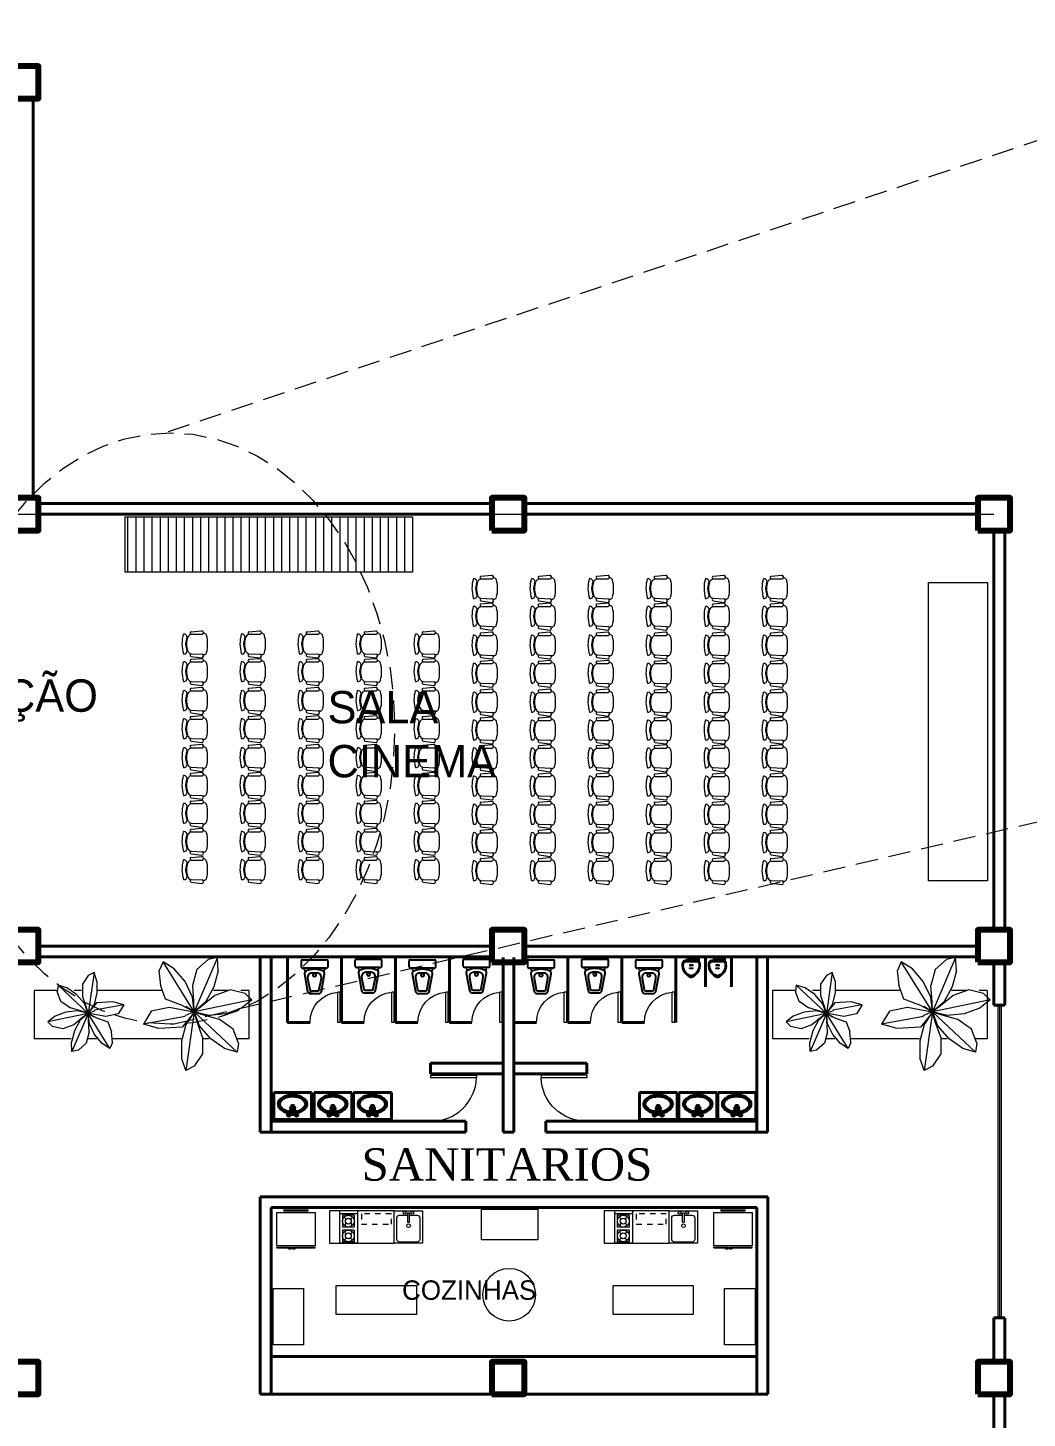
# Model space of a CAD drawing. Header units: millimetres. Extents: x 202 to 406, y -88 to 148.
# Drawn here: x 293.26 to 311.77, y 122.4 to 148.15 of the extents above; entities that cross this region are included whole.
import ezdxf

# ---------------------------------------------------------------- set-up
doc = ezdxf.new("R2010")
doc.units = ezdxf.units.MM
doc.header["$LTSCALE"] = 0.065
doc.linetypes.add('DASHDOT', pattern=[25.4, 12.7, -6.35, 0, -6.35])
doc.linetypes.add('DASHED2', pattern=[9.525, 6.35, -3.175])
doc.layers.get('0').update_dxf_attribs({"lineweight": 0})
for name, color, linetype, lineweight in [('COLUMNA', 231, 'Continuous', 80), ('ejes', 1, 'DASHDOT', 0), ('muebles', 140, 'Continuous', 0), ('MURO', 2, 'Continuous', 40), ('muros', 50, 'Continuous', 40), ('proyeccion', 220, 'DASHED2', 5)]:
    doc.layers.add(name, color=color, linetype=linetype, lineweight=lineweight)
doc.layers.add('MSAN', color=6, linetype='Continuous')
doc.layers.add('TEXTO', color=7, linetype='Continuous')

# ---------------------------------------------------------------- blocks, each defined once
blk = doc.blocks.new('Muco03pl')
at = {"color": 0, "linetype": 'ByBlock'}
for p, q in [((-0.228, -0.188), (-0.255, -0.386)), ((-0.179, -0.192), (-0.188, -0.392)), ((0.18, -0.192), (0.18, -0.392)), ((0.229, -0.188), (0.247, -0.386)), ((-0.199, -0.432), (-0.198, -0.41)), ((0.2, -0.432), (0.2, -0.416))]:
    blk.add_line(p, q, dxfattribs=at)
for centre, radius, start, end in [((-0.204, -0.197), 0.0258, 12.2827, 157.7765), ((-0.127, -0.059), 0.0562, 169.9404, 306.7598), ((0.007, -0.668), 0.647, 74.1358, 106.9984), ((-0.093, -0.212), 0.0931, 108.3403, 162.8355), ((0.001, -0.456), 0.353, 69.7134, 110.2866), ((0.001, -0.361), 0.273, 69.7134, 110.2866), ((0.128, -0.058), 0.0565, 235.6625, 12.0378), ((0.071, -0.228), 0.116, 19.4028, 63.4114), ((0.205, -0.197), 0.0258, 22.2235, 167.7173), ((-0.221, -0.384), 0.0341, 183.5132, 345.9932), ((-0.136, -0.415), 0.0651, 194.5083, 247.5673), ((0.001, 0.16), 0.656, 255.758, 284.242), ((0.137, -0.415), 0.0651, 292.4327, 345.4917), ((0.213, -0.384), 0.0341, 194.0068, 356.4868)]:
    blk.add_arc(centre, radius, start, end, dxfattribs=at)
blk = doc.blocks.new('Muko07pl')
at = {"color": 0, "linetype": 'ByBlock'}
for p, q in [((-0.224, 0), (0.224, 0)), ((-0.224, -0.016), (-0.224, 0)), ((0.224, -0.016), (0.224, 0)), ((-0.354, -0.044), (0.354, -0.044)), ((-0.354, -0.664), (-0.354, -0.044)), ((-0.224, -0.018), (0.224, -0.018)), ((0.354, -0.044), (0.354, -0.664)), ((0.354, -0.664), (-0.354, -0.664)), ((-0.354, -0.686), (-0.089, -0.686)), ((-0.354, -0.702), (-0.354, -0.686)), ((-0.354, -0.702), (-0.089, -0.702)), ((-0.138, -0.702), (-0.089, -0.702)), ((-0.138, -0.717), (-0.138, -0.702)), ((-0.138, -0.717), (-0.089, -0.717)), ((-0.089, -0.702), (-0.089, -0.686)), ((-0.089, -0.717), (-0.089, -0.702)), ((-0.066, -0.686), (0.354, -0.686)), ((-0.066, -0.702), (-0.066, -0.686)), ((-0.066, -0.717), (-0.066, -0.702)), ((-0.066, -0.702), (-0.017, -0.702)), ((-0.066, -0.702), (0.354, -0.702)), ((-0.066, -0.717), (-0.017, -0.717)), ((-0.017, -0.717), (-0.017, -0.702)), ((0.354, -0.702), (0.354, -0.686))]:
    blk.add_line(p, q, dxfattribs=at)
blk = doc.blocks.new('LLAVES')
at = {"color": 0, "linetype": 'ByBlock'}
for p, q in [((0.015, 0.005), (0.015, -0.005)), ((0.095, 0.01), (0.02, 0.01)), ((0.1, -0.005), (0.1, 0.005)), ((0.02, -0.01), (0.095, -0.01))]:
    blk.add_line(p, q, dxfattribs=at)
for centre in [(0.013, 0.035), (0.013, -0.035)]:
    blk.add_circle(centre, 0.013, dxfattribs=at)
for centre, start, end in [((0.02, 0.005), 90, 180), ((0.095, 0.005), 0, 90), ((0.02, -0.005), 180, 270), ((0.095, -0.005), 270, 360)]:
    blk.add_arc(centre, 0.005, start, end, dxfattribs=at)
blk = doc.blocks.new('Mukoint')
at = {"linetype": 'ByBlock'}
for p, q in [((-0.679, 0.298), (-0.679, -0.302)), ((-0.343, 0.298), (-0.679, 0.298)), ((-0.343, 0.298), (-0.343, -0.302)), ((-0.343, 0.243), (-0.679, 0.243)), ((-0.343, -0.302), (-0.679, -0.302))]:
    blk.add_line(p, q, dxfattribs=at)
at = {"color": 7, "linetype": 'ByBlock'}
for p, q in [((-0.625, 0.216), (-0.625, -0.002)), ((-0.406, 0.216), (-0.625, 0.216)), ((-0.593, 0.184), (-0.554, 0.145)), ((-0.554, 0.068), (-0.593, 0.029)), ((-0.438, 0.184), (-0.477, 0.145)), ((-0.477, 0.068), (-0.438, 0.029)), ((-0.406, 0.216), (-0.406, -0.002)), ((-0.406, -0.002), (-0.625, -0.002)), ((-0.406, -0.057), (-0.625, -0.057)), ((-0.625, -0.057), (-0.625, -0.275)), ((-0.593, -0.089), (-0.554, -0.128)), ((-0.554, -0.205), (-0.593, -0.243)), ((-0.438, -0.089), (-0.477, -0.128)), ((-0.477, -0.205), (-0.438, -0.243)), ((-0.406, -0.057), (-0.406, -0.275)), ((-0.406, -0.275), (-0.625, -0.275))]:
    blk.add_line(p, q, dxfattribs=at)
for points in [[(-0.867, -0.302), (0.333, -0.302), (0.333, 0.298), (-0.867, 0.298)], [(0.333, 0.298), (0.858, 0.298), (0.858, -0.302), (0.333, -0.302)]]:
    blk.add_lwpolyline(points, close=True)
at = {"linetype": 'DASHED2', "ltscale": 0.1}
blk.add_lwpolyline([(0.282, 0.24), (-0.274, 0.24), (-0.274, 0.05), (0.282, 0.05)], close=True, dxfattribs=at)
at = {"color": 7, "linetype": 'ByBlock'}
blk.add_lwpolyline([(0.618, 0.218), (0.758, 0.218, -0.414214), (0.808, 0.168), (0.808, -0.23, -0.414214), (0.758, -0.28), (0.433, -0.28, -0.414214), (0.383, -0.23), (0.383, 0.168, -0.414214), (0.433, 0.218), (0.579, 0.218)], format="xyb", dxfattribs=at)
for centre, radius in [((-0.515, 0.107), 0.109), ((-0.515, 0.107), 0.0545), ((0.6, 0.021), 0.0341), ((-0.515, -0.166), 0.109), ((-0.515, -0.166), 0.0545)]:
    blk.add_circle(centre, radius, dxfattribs=at)
at = {"color": 7, "linetype": 'ByBlock', "xscale": 2, "yscale": 2, "zscale": 2, "rotation": 270}
blk.add_blockref('LLAVES', (0.599, 0.288), dxfattribs=at)
blk = doc.blocks.new('Pta60')
at = {"layer": 'muebles'}
for p, q in [((-0.561, 0), (-0.561, 0.561)), ((-0.561, 0.561), (-0.514, 0.561)), ((-0.514, 0), (-0.514, 0.561)), ((-0.561, 0), (-0.514, 0))]:
    blk.add_line(p, q, dxfattribs=at)
blk.add_arc((-0.557, 0.006), 0.557, 359.4114, 85.6095, dxfattribs=at)
blk = doc.blocks.new('MUBA02PL')
at = {"color": 0, "linetype": 'ByBlock'}
for p, q in [((0.025, -0.225), (0.025, 0.225)), ((0.145, 0.25), (0.05, 0.25)), ((0.18, 0.212), (0.18, 0.215)), ((0.18, 0.212), (0.18, -0.212)), ((0.208, 0.178), (0.238, 0.171)), ((0.609, 0.128), (0.284, 0.187)), ((0.65, -0.079), (0.65, 0.079)), ((0.05, -0.25), (0.145, -0.25)), ((0.18, -0.215), (0.18, -0.212)), ((0.208, -0.178), (0.238, -0.171)), ((0.284, -0.187), (0.609, -0.128))]:
    blk.add_line(p, q, dxfattribs=at)
for points in [[(0.575, 0.089), (0.365, 0.127, 0.467538), (0.27, 0.048), (0.27, -0.048, 0.467538), (0.365, -0.127), (0.575, -0.089, 0.362827), (0.6, -0.059), (0.6, 0.059, 0.362827)], [(0.285, -0.025, 2), (0.285, 0.025)]]:
    blk.add_lwpolyline(points, format="xyb", close=True, dxfattribs=at)
for centre, radius, start, end in [((0.05, 0.225), 0.025, 90, 180), ((0.145, 0.215), 0.035, 0, 90), ((0.215, 0.212), 0.035, 180, 257.3856), ((0.641, 0), 0.441, 159.3632, 200.6368), ((0.276, 0.138), 0.05, 79.7685, 159.3632), ((0.6, 0.079), 0.05, 0, 79.7685), ((0.05, -0.225), 0.025, 180, 270), ((0.145, -0.215), 0.035, 270, 0), ((0.215, -0.212), 0.035, 102.6144, 180), ((0.276, -0.138), 0.05, 200.6368, 280.2315), ((0.6, -0.079), 0.05, 280.2315, 0)]:
    blk.add_arc(centre, radius, start, end, dxfattribs=at)
blk = doc.blocks.new('A1')
blk.add_blockref('MUBA02PL', (1.468, 4.989))
blk = doc.blocks.new('Wc7')
at = {"layer": 'TEXTO'}
blk.add_blockref('A1', (-1.484, -4.722), dxfattribs=at)
blk = doc.blocks.new('Mingi')
at = {"layer": 'MSAN', "linetype": 'ByBlock'}
for p, q in [((0.016, 0.056), (0.016, 0.086)), ((0.064, 0.056), (0.064, 0.086))]:
    blk.add_line(p, q, dxfattribs=at)
for points in [[(0.115, -0.026, -0.131652), (0.14, -0.02), (0.144, -0.02, 0.198912), (0.18, -0.005), (0.19, 0.006, 0.198912), (0.205, 0.041), (0.205, 0.049, 0.336133), (0.064, 0.28, 0.414214), (0.014, 0.28, 0.336133), (-0.125, 0.048), (-0.125, 0.04, 0.198912), (-0.11, 0.005), (-0.1, -0.006, 0.035489), (-0.094, -0.01)], [(-0.081, 0.005, -0.073764), (-0.087, 0.011, 0.047441), (-0.094, 0.017, -0.239556), (-0.105, 0.042, 0.041082), (-0.105, 0.05, -0.335935), (0.022, 0.261, -0.414214), (0.057, 0.261, -0.335935), (0.185, 0.051, 0.041082), (0.185, 0.043, -0.239556), (0.174, 0.018, 0.047441), (0.167, 0.011, -0.223675), (0.144, 0), (0.04, 0), (-0.064, 0, -0.091524), (-0.075, 0.002)], [(-0.045, -0.023, 0.076321), (-0.06, -0.02)], [(0.04, -0.07), (0.027, -0.07, -0.267949), (-0.017, -0.045, 0.267949)], [(0.04, -0.07), (0.054, -0.07, 0.267949), (0.097, -0.045, -0.010084), (0.098, -0.043)]]:
    blk.add_lwpolyline(points, format="xyb", dxfattribs=at)
for points in [[(-0.085, -0.005), (-0.085, 0.005), (-0.075, 0.005), (-0.075, -0.005)], [(0.016, 0.116), (0.016, 0.128), (0.064, 0.128), (0.064, 0.116)], [(-0.06, -0.045), (-0.06, -0.055), (-0.1, -0.055), (-0.1, -0.015), (-0.06, -0.015), (-0.06, -0.045)], [(-0.095, -0.015), (-0.095, -0.01), (-0.065, -0.01), (-0.065, -0.015)], [(-0.09, -0.01), (-0.09, -0.005), (-0.07, -0.005), (-0.07, -0.01)], [(-0.09, -0.055), (-0.09, -0.065), (-0.07, -0.065), (-0.07, -0.055)], [(-0.045, -0.025), (-0.06, -0.025)], [(-0.045, -0.045), (-0.06, -0.045)], [(-0.035, -0.045), (-0.035, -0.055), (-0.045, -0.055), (-0.045, -0.015), (-0.035, -0.015), (-0.035, -0.025)], [(0.01, -0.04), (-0.01, -0.04), (-0.01, -0.03), (0.01, -0.03)], [(0.023, -0.045), (0.01, -0.045), (0.01, -0.025), (0.023, -0.025)], [(0.058, -0.045), (0.065, -0.045), (0.065, -0.025), (0.057, -0.025)], [(0.065, -0.04), (0.115, -0.045), (0.115, -0.025), (0.065, -0.03)]]:
    blk.add_lwpolyline(points, dxfattribs=at)
blk.add_lwpolyline([(-0.01, -0.045), (-0.01, -0.025), (-0.035, -0.025), (-0.035, -0.045)], close=True, dxfattribs=at)
for radius in [0.02, 0.01]:
    blk.add_circle((0.04, -0.035), radius, dxfattribs=at)
blk.add_arc((0.04, 0.086), 0.024, 180.155, 0.155, dxfattribs=at)
blk = doc.blocks.new('MUBA10PL')
at = {"color": 0, "linetype": 'ByBlock'}
for p, q in [((0.025, 0.35), (0.525, 0.35)), ((0.025, -0.35), (0.025, 0.35)), ((0.525, -0.35), (0.525, 0.35)), ((0.025, -0.35), (0.525, -0.35))]:
    blk.add_line(p, q, dxfattribs=at)
for points in [[(0.147, -0.019, 0.050781), (0.16, -0.103, 0.076871), (0.195, -0.184, 0.107155), (0.254, -0.244, 0.146462), (0.313, -0.262, 0.146462), (0.372, -0.244, 0.107155), (0.43, -0.184, 0.076871), (0.466, -0.103, 0.063889), (0.479, 0.002, 0.063889), (0.466, 0.108, 0.076871), (0.43, 0.189, 0.107155), (0.372, 0.249, 0.146462), (0.313, 0.266, 0.146462), (0.254, 0.249, 0.107155), (0.195, 0.189, 0.076871), (0.16, 0.108, 0.053581), (0.147, 0.02, 0.063889)], [(0.167, -0.018, 0.050781), (0.179, -0.098, 0.076871), (0.212, -0.174, 0.107155), (0.265, -0.227, 0.146462), (0.313, -0.242, 0.146462), (0.361, -0.227, 0.107155), (0.413, -0.174, 0.076871), (0.446, -0.098, 0.063889), (0.459, 0.002, 0.063889), (0.446, 0.103, 0.076871), (0.413, 0.178, 0.107155), (0.361, 0.232, 0.146462), (0.313, 0.246, 0.146462), (0.265, 0.232, 0.107155), (0.212, 0.178, 0.076871), (0.179, 0.103, 0.053581), (0.167, 0.019, 0.053581)]]:
    blk.add_lwpolyline(points, format="xyb", dxfattribs=at)
for start, end in [(29.1764, 150.8236), (209.1764, 330.8236)]:
    blk.add_arc((0.23, 0), 0.04, start, end, dxfattribs=at)
at = {"color": 0, "linetype": 'ByBlock', "xscale": 2, "yscale": 2, "zscale": 2}
blk.add_blockref('LLAVES', (0.09, 0), dxfattribs=at)
blk = doc.blocks.new('Lav1')
at = {"layer": 'muros'}
blk.add_blockref('MUBA10PL', (-0.133, 0), dxfattribs=at)
blk = doc.blocks.new('Pta90')
at = {"layer": 'muebles'}
for p, q in [((-0.85, 0), (-0.85, 0.85)), ((-0.85, 0.85), (-0.803, 0.85)), ((-0.803, 0), (-0.803, 0.85)), ((-0.85, 0), (-0.803, 0))]:
    blk.add_line(p, q, dxfattribs=at)
blk.add_arc((-0.824, 0.026), 0.824, 358.1815, 88.5454, dxfattribs=at)
blk = doc.blocks.new('jardin04')
at = {"linetype": 'Continuous'}
for p, q in [((-1.298, -0.051), (-1.105, 1.302)), ((-1.298, 1.205), (-1.105, 1.302)), ((-1.105, 1.302), (-1.008, 1.012)), ((-1.491, 0.915), (-1.298, 1.205)), ((-1.008, 0.625), (-1.008, 1.012)), ((-2.327, 0.669), (-2.295, 0.883)), ((-2.327, 0.669), (-2.201, 0.345)), ((-2.295, 0.883), (-1.298, -0.051)), ((-2.295, 0.883), (-2.003, 0.796)), ((-2.003, 0.796), (-1.686, 0.574)), ((-1.491, 0.529), (-1.491, 0.915)), ((0.591, 0.655), (0.651, 0.793)), ((0.591, 0.655), (0.617, 0.412)), ((0.651, 0.793), (1.156, -0.019)), ((0.651, 0.793), (0.833, 0.681)), ((0.833, 0.681), (1.007, 0.474)), ((1.13, 0.408), (1.2, 0.669)), ((1.156, -0.019), (1.531, 0.861)), ((1.2, 0.669), (1.383, 0.83)), ((1.383, 0.83), (1.531, 0.861)), ((1.474, 0.386), (1.544, 0.647)), ((1.531, 0.861), (1.544, 0.647)), ((-2.563, 0.57), (-2.304, 0.57)), ((-2.563, -0.547), (-2.563, 0.57)), ((-2.201, 0.345), (-1.884, 0.123)), ((-1.686, 0.574), (-1.425, 0.273)), ((-1.636, 0.57), (-1.484, 0.57)), ((-1.489, 0.53), (-1.365, 0.174)), ((-1.105, 0.239), (-1.008, 0.625)), ((-1.02, 0.298), (-0.481, 0.33)), ((-0.998, 0.57), (0.597, 0.57)), ((-0.481, 0.33), (-0.122, 0.234)), ((0.609, 0.414), (0.693, 0.188)), ((0.962, 0.57), (1.159, 0.57)), ((1.007, 0.474), (1.129, 0.223)), ((1.132, 0.408), (1.151, 0.146)), ((1.339, 0.142), (1.474, 0.386)), ((1.491, 0.247), (1.745, 0.34)), ((1.554, 0.57), (2.405, 0.57)), ((1.745, 0.34), (1.982, 0.282)), ((2.405, -0.547), (2.405, 0.57)), ((-2.033, -0.01), (-1.637, 0.031)), ((-1.883, 0.126), (-1.522, 0.023)), ((-1.637, 0.031), (-1.298, -0.051)), ((-1.522, 0.023), (-1.302, -0.048)), ((-1.425, 0.273), (-1.298, -0.051)), ((-1.378, 0.15), (-1.298, -0.051)), ((-1.365, 0.174), (-1.298, -0.046)), ((-1.298, -0.051), (-1.105, 0.239)), ((-1.298, -0.051), (-1.179, 0.129)), ((-1.293, -0.051), (-1.079, 0.036)), ((-1.284, -0.025), (-1.02, 0.298)), ((-1.092, 0.056), (-0.122, 0.234)), ((-0.302, -0.073), (-0.122, 0.234)), ((0.458, -0.004), (0.751, 0.053)), ((0.693, 0.188), (0.936, 0.098)), ((0.751, 0.053), (1.179, -0.026)), ((0.942, 0.098), (1.156, -0.019)), ((1.018, 0.072), (1.154, -0.016)), ((1.023, 0.053), (1.156, -0.019)), ((1.129, 0.223), (1.156, -0.019)), ((1.138, 0.131), (1.156, -0.019)), ((1.151, 0.146), (1.157, -0.016)), ((1.156, -0.019), (2.092, 0.178)), ((1.156, -0.019), (1.339, 0.142)), ((1.156, -0.019), (1.269, 0.081)), ((1.159, -0.018), (1.288, 0.079)), ((1.288, 0.079), (1.492, 0.246)), ((1.67, -0.048), (1.924, 0.045)), ((1.924, 0.045), (2.092, 0.178)), ((1.982, 0.282), (2.092, 0.178)), ((-2.635, -0.332), (-1.298, -0.051)), ((-2.635, -0.332), (-2.396, -0.142)), ((-2.396, -0.142), (-2.033, -0.01)), ((-1.835, -1.308), (-1.298, -0.051)), ((-1.779, -0.429), (-1.487, -0.191)), ((-1.753, -0.629), (-1.56, -0.281)), ((-1.56, -0.281), (-1.298, -0.051)), ((-1.508, -0.001), (-1.298, -0.051)), ((-1.487, -0.191), (-1.303, -0.052)), ((-1.46, -0.194), (-1.298, -0.051)), ((-1.331, -0.041), (-0.721, -0.154)), ((-1.3, -0.056), (-1.292, -0.286)), ((-1.298, -0.051), (-0.577, -1.212)), ((-1.298, -0.051), (-1.274, -0.266)), ((-1.298, -0.051), (-1.26, -0.397)), ((-1.298, -0.051), (-1.108, -0.154)), ((-1.298, -0.051), (-0.993, -0.218)), ((-1.296, -0.055), (-1.102, -0.181)), ((-1.292, -0.286), (-1.264, -0.661)), ((-0.984, -0.218), (-0.637, -0.347)), ((-0.721, -0.154), (-0.302, -0.073)), ((0.332, -0.218), (0.458, -0.004)), ((0.332, -0.218), (1.011, -0.094)), ((0.332, -0.218), (0.584, -0.286)), ((0.584, -0.286), (0.961, -0.263)), ((0.953, -0.492), (1.02, -0.222)), ((0.961, -0.263), (1.145, -0.037)), ((1.002, -0.079), (1.152, -0.019)), ((1.02, -0.966), (1.156, -0.019)), ((1.02, -0.222), (1.156, -0.019)), ((1.072, -0.145), (1.156, -0.019)), ((1.155, -0.022), (1.203, -0.177)), ((1.156, -0.019), (1.854, -0.673)), ((1.156, -0.019), (1.244, -0.246)), ((1.156, -0.019), (1.211, -0.16)), ((1.156, -0.019), (1.393, -0.077)), ((1.156, -0.019), (1.303, -0.054)), ((1.158, -0.021), (1.312, -0.071)), ((1.203, -0.177), (1.289, -0.425)), ((1.244, -0.246), (1.427, -0.457)), ((1.312, -0.071), (1.565, -0.143)), ((1.393, -0.077), (1.67, -0.048)), ((1.566, -0.141), (1.787, -0.296)), ((1.787, -0.296), (1.876, -0.523)), ((-2.635, -0.332), (-2.479, -0.481)), ((-2.563, -0.547), (-2.38, -0.547)), ((-2.479, -0.481), (-2.14, -0.563)), ((-2.14, -0.563), (-1.777, -0.431)), ((-2.076, -0.547), (-1.742, -0.547)), ((-1.853, -1.003), (-1.753, -0.629)), ((-1.26, -0.397), (-1.086, -0.755)), ((-0.637, -0.347), (-0.517, -0.67)), ((-0.542, -0.547), (0.931, -0.547)), ((0.953, -0.763), (0.953, -0.492)), ((1.291, -0.695), (1.291, -0.425)), ((1.311, -0.547), (1.478, -0.547)), ((1.427, -0.457), (1.649, -0.612)), ((1.649, -0.612), (1.854, -0.673)), ((1.854, -0.673), (1.876, -0.523)), ((1.889, -0.547), (2.405, -0.547)), ((-1.362, -1.034), (-1.262, -0.661)), ((-1.086, -0.755), (-0.837, -1.052)), ((-0.529, -0.667), (-0.491, -1.013)), ((0.953, -0.763), (1.02, -0.966)), ((1.02, -0.966), (1.156, -0.898)), ((1.156, -0.898), (1.291, -0.695)), ((-1.853, -1.003), (-1.835, -1.308)), ((-1.835, -1.308), (-1.623, -1.264)), ((-1.623, -1.264), (-1.362, -1.034)), ((-0.837, -1.052), (-0.577, -1.212)), ((-0.577, -1.212), (-0.491, -1.013))]:
    blk.add_line(p, q, dxfattribs=at)

msp = doc.modelspace()

# ---------------------------------------------------------------- linework, layer by layer
for p, q in [((311.229, 130.052), (311.229, 126.385)), ((311.259, 130.052), (311.259, 126.385)), ((311.289, 130.052), (311.289, 126.385)), ((311.229, 126.385), (311.229, 124.26)), ((311.259, 126.385), (311.259, 124.26)), ((311.289, 126.385), (311.289, 124.26))]:
    msp.add_line(p, q)
at = {"layer": 'COLUMNA'}
for points in [[(292.859, 146.844), (293.459, 146.844), (293.459, 147.444), (292.859, 147.444)], [(292.859, 138.844), (293.459, 138.844), (293.459, 139.444), (292.859, 139.444)], [(301.859, 138.844), (302.459, 138.844), (302.459, 139.444), (301.859, 139.444)], [(310.859, 138.844), (311.459, 138.844), (311.459, 139.444), (310.859, 139.444)], [(292.859, 130.844), (293.459, 130.844), (293.459, 131.444), (292.859, 131.444)], [(301.859, 130.844), (302.459, 130.844), (302.459, 131.444), (301.859, 131.444)], [(310.859, 130.844), (311.459, 130.844), (311.459, 131.444), (310.859, 131.444)], [(292.859, 122.844), (293.459, 122.844), (293.459, 123.444), (292.859, 123.444)], [(301.859, 122.844), (302.459, 122.844), (302.459, 123.444), (301.859, 123.444)], [(310.859, 122.844), (311.459, 122.844), (311.459, 123.444), (310.859, 123.444)]]:
    msp.add_lwpolyline(points, close=True, dxfattribs=at)
at = {"layer": 'ejes'}
msp.add_line((291.227, 139.144), (311.159, 139.144), dxfattribs=at)
at = {"layer": 'muebles'}
for p, q in [((295.109, 139.093), (295.109, 138.067)), ((295.259, 139.093), (295.259, 138.067)), ((295.409, 139.093), (295.409, 138.067)), ((295.559, 139.093), (295.559, 138.067)), ((295.709, 139.093), (295.709, 138.067)), ((295.859, 139.093), (295.859, 138.067)), ((296.009, 139.093), (296.009, 138.067)), ((296.159, 139.093), (296.159, 138.067)), ((296.309, 139.093), (296.309, 138.067)), ((296.459, 139.093), (296.459, 138.067)), ((296.609, 139.093), (296.609, 138.067)), ((296.759, 139.093), (296.759, 138.067)), ((296.909, 139.093), (296.909, 138.067)), ((297.059, 139.093), (297.059, 138.067)), ((297.209, 139.093), (297.209, 138.067)), ((297.359, 139.093), (297.359, 138.067)), ((297.509, 139.093), (297.509, 138.067)), ((297.659, 139.093), (297.659, 138.067)), ((297.809, 139.093), (297.809, 138.067)), ((297.959, 139.093), (297.959, 138.067)), ((298.109, 139.093), (298.109, 138.067)), ((298.259, 139.093), (298.259, 138.067)), ((298.409, 139.093), (298.409, 138.067)), ((298.588, 139.093), (298.588, 138.067)), ((298.738, 139.093), (298.738, 138.067)), ((298.888, 139.093), (298.888, 138.067)), ((299.038, 139.093), (299.038, 138.067)), ((299.188, 139.093), (299.188, 138.067)), ((299.338, 139.093), (299.338, 138.067)), ((299.488, 139.093), (299.488, 138.067)), ((299.638, 139.093), (299.638, 138.067)), ((299.788, 139.093), (299.788, 138.067)), ((299.938, 139.093), (299.938, 138.067)), ((300.088, 139.093), (300.088, 138.067)), ((300.238, 139.093), (300.238, 138.067)), ((300.388, 139.093), (300.388, 138.067))]:
    msp.add_line(p, q, dxfattribs=at)
for points in [[(295.066, 139.093), (300.388, 139.093), (300.388, 138.067), (295.066, 138.067)], [(309.943, 137.877), (311.038, 137.877), (311.038, 132.35), (309.943, 132.35)], [(301.663, 126.27), (302.707, 126.27), (302.707, 125.706), (301.663, 125.706)], [(298.366, 124.802), (298.366, 123.759), (297.802, 123.759), (297.802, 124.802)], [(298.974, 124.857), (300.46, 124.857), (300.46, 124.321), (298.974, 124.321)], [(304.101, 124.857), (305.587, 124.857), (305.587, 124.321), (304.101, 124.321)], [(306.733, 124.802), (306.733, 123.759), (306.169, 123.759), (306.169, 124.802)]]:
    msp.add_lwpolyline(points, close=True, dxfattribs=at)
msp.add_circle((302.177, 124.686), 0.487, dxfattribs=at)
at = {"layer": 'MURO'}
for p, q in [((298.071, 130.944), (298.071, 129.73)), ((299.071, 130.933), (299.071, 129.73)), ((300.07, 130.933), (300.07, 129.73)), ((301.07, 130.933), (301.07, 129.73)), ((302.266, 130.829), (302.266, 129.626)), ((303.266, 130.933), (303.266, 129.73)), ((304.266, 130.933), (304.266, 129.73)), ((305.266, 130.933), (305.266, 129.73)), ((305.813, 130.933), (305.813, 130.391)), ((306.294, 130.933), (306.294, 130.391)), ((298.071, 129.73), (298.488, 129.73)), ((299.071, 129.73), (299.488, 129.73)), ((300.07, 129.73), (300.488, 129.73)), ((301.07, 129.73), (301.488, 129.73)), ((302.266, 129.73), (302.684, 129.73)), ((303.266, 129.73), (303.684, 129.73)), ((304.266, 129.73), (304.684, 129.73))]:
    msp.add_line(p, q, dxfattribs=at)
at = {"layer": 'muros'}
for p, q in [((293.359, 139.444), (293.359, 146.844)), ((301.859, 139.344), (293.459, 139.344)), ((310.859, 139.344), (302.459, 139.344)), ((301.859, 139.144), (293.459, 139.144)), ((310.859, 139.144), (302.459, 139.144)), ((311.159, 131.444), (311.159, 138.844)), ((311.359, 131.444), (311.359, 138.844)), ((293.459, 131.144), (301.859, 131.144)), ((302.459, 131.144), (310.859, 131.144)), ((293.459, 130.944), (301.859, 130.944)), ((297.566, 130.944), (297.566, 127.699)), ((297.766, 130.944), (297.766, 127.699)), ((302.066, 130.933), (302.066, 127.699)), ((302.266, 130.933), (302.266, 127.699)), ((302.459, 130.944), (310.859, 130.944)), ((306.766, 130.04), (306.766, 130.944)), ((306.966, 130.04), (306.966, 130.944)), ((311.159, 130.052), (311.159, 130.844)), ((311.359, 130.052), (311.359, 130.844)), ((306.766, 127.699), (306.766, 130.099)), ((306.966, 127.698), (306.966, 130.099)), ((311.159, 130.052), (311.359, 130.052)), ((302.066, 128.976), (300.719, 128.976)), ((300.719, 128.976), (300.719, 128.776)), ((302.066, 128.776), (300.719, 128.776)), ((303.613, 128.976), (302.266, 128.976)), ((303.613, 128.776), (302.266, 128.776)), ((303.613, 128.776), (303.613, 128.976)), ((301.373, 127.899), (297.766, 127.899)), ((301.373, 127.899), (301.373, 127.699)), ((302.857, 127.899), (302.857, 127.699)), ((306.766, 127.899), (302.857, 127.899)), ((301.373, 127.699), (297.566, 127.699)), ((302.066, 127.699), (302.266, 127.699)), ((306.967, 127.699), (302.857, 127.699)), ((297.566, 126.499), (297.766, 126.499)), ((297.566, 126.499), (297.566, 122.844)), ((297.766, 126.499), (306.767, 126.499)), ((306.767, 126.499), (306.967, 126.499)), ((306.967, 126.499), (306.967, 122.844)), ((297.766, 126.299), (306.767, 126.299)), ((297.766, 126.299), (297.766, 122.844)), ((306.767, 126.299), (306.767, 122.844)), ((311.159, 123.444), (311.159, 124.26)), ((311.159, 124.26), (311.359, 124.26)), ((311.359, 123.444), (311.359, 124.26)), ((297.766, 123.544), (306.767, 123.544)), ((297.566, 122.844), (306.967, 122.844)), ((311.159, 121.561), (311.159, 122.844)), ((311.359, 121.561), (311.359, 122.844))]:
    msp.add_line(p, q, dxfattribs=at)
at = {"layer": 'proyeccion'}
for p, q in [((295.864, 140.676), (318.196, 148.152)), ((295.943, 129.697), (319.333, 135.173))]:
    msp.add_line(p, q, dxfattribs=at)
msp.add_ellipse((295.894, 135.173), major_axis=(0, -5.478), ratio=0.759563, dxfattribs=at)

# ---------------------------------------------------------------- block references
at = {"layer": 'muebles'}
for name, p, rotation in [('Muco03pl', (301.467, 137.764), 90), ('Muco03pl', (302.542, 137.764), 90), ('Muco03pl', (303.616, 137.764), 90), ('Muco03pl', (304.691, 137.764), 90), ('Muco03pl', (305.766, 137.764), 90), ('Muco03pl', (305.766, 137.764), 90), ('Muco03pl', (306.84, 137.764), 90), ('Muco03pl', (301.467, 137.252), 90), ('Muco03pl', (302.542, 137.252), 90), ('Muco03pl', (303.616, 137.252), 90), ('Muco03pl', (304.691, 137.252), 90), ('Muco03pl', (305.766, 137.252), 90), ('Muco03pl', (305.766, 137.252), 90), ('Muco03pl', (306.84, 137.252), 90), ('Muco03pl', (296.095, 136.738), 90), ('Muco03pl', (297.169, 136.738), 90), ('Muco03pl', (298.244, 136.738), 90), ('Muco03pl', (299.318, 136.738), 90), ('Muco03pl', (299.318, 136.738), 90), ('Muco03pl', (300.393, 136.738), 90), ('Muco03pl', (301.467, 136.717), 90), ('Muco03pl', (302.542, 136.717), 90), ('Muco03pl', (303.616, 136.717), 90), ('Muco03pl', (304.691, 136.717), 90), ('Muco03pl', (305.766, 136.717), 90), ('Muco03pl', (305.766, 136.717), 90), ('Muco03pl', (306.84, 136.717), 90), ('Muco03pl', (296.095, 136.226), 90), ('Muco03pl', (297.169, 136.226), 90), ('Muco03pl', (298.244, 136.226), 90), ('Muco03pl', (299.318, 136.226), 90), ('Muco03pl', (299.318, 136.226), 90), ('Muco03pl', (300.393, 136.226), 90), ('Muco03pl', (301.467, 136.195), 90), ('Muco03pl', (302.542, 136.195), 90), ('Muco03pl', (303.616, 136.195), 90), ('Muco03pl', (304.691, 136.195), 90), ('Muco03pl', (305.766, 136.195), 90), ('Muco03pl', (305.766, 136.195), 90), ('Muco03pl', (306.84, 136.195), 90), ('Muco03pl', (296.095, 135.691), 90), ('Muco03pl', (297.169, 135.691), 90), ('Muco03pl', (298.244, 135.691), 90), ('Muco03pl', (299.318, 135.691), 90), ('Muco03pl', (299.318, 135.691), 90), ('Muco03pl', (300.393, 135.691), 90), ('Muco03pl', (301.467, 135.66), 90), ('Muco03pl', (302.542, 135.66), 90), ('Muco03pl', (303.616, 135.66), 90), ('Muco03pl', (304.691, 135.66), 90), ('Muco03pl', (305.766, 135.66), 90), ('Muco03pl', (305.766, 135.66), 90), ('Muco03pl', (306.84, 135.66), 90), ('Muco03pl', (296.095, 135.169), 90), ('Muco03pl', (297.169, 135.169), 90), ('Muco03pl', (298.244, 135.169), 90), ('Muco03pl', (299.318, 135.169), 90), ('Muco03pl', (299.318, 135.169), 90), ('Muco03pl', (300.393, 135.169), 90), ('Muco03pl', (301.467, 135.144), 90), ('Muco03pl', (302.542, 135.144), 90), ('Muco03pl', (303.616, 135.144), 90), ('Muco03pl', (304.691, 135.144), 90), ('Muco03pl', (305.766, 135.144), 90), ('Muco03pl', (305.766, 135.144), 90), ('Muco03pl', (306.84, 135.144), 90), ('Muco03pl', (296.095, 134.634), 90), ('Muco03pl', (297.169, 134.634), 90), ('Muco03pl', (298.244, 134.634), 90), ('Muco03pl', (299.318, 134.634), 90), ('Muco03pl', (299.318, 134.634), 90), ('Muco03pl', (300.393, 134.634), 90), ('Muco03pl', (301.467, 134.628), 90), ('Muco03pl', (302.542, 134.628), 90), ('Muco03pl', (303.616, 134.628), 90), ('Muco03pl', (304.691, 134.628), 90), ('Muco03pl', (305.766, 134.628), 90), ('Muco03pl', (305.766, 134.628), 90), ('Muco03pl', (306.84, 134.628), 90), ('Muco03pl', (296.095, 134.118), 90), ('Muco03pl', (297.169, 134.118), 90), ('Muco03pl', (298.244, 134.118), 90), ('Muco03pl', (299.318, 134.118), 90), ('Muco03pl', (299.318, 134.118), 90), ('Muco03pl', (300.393, 134.118), 90), ('Muco03pl', (301.467, 134.106), 90), ('Muco03pl', (302.542, 134.106), 90), ('Muco03pl', (303.616, 134.106), 90), ('Muco03pl', (304.691, 134.106), 90), ('Muco03pl', (305.766, 134.106), 90), ('Muco03pl', (305.766, 134.106), 90), ('Muco03pl', (306.84, 134.106), 90), ('Muco03pl', (296.095, 133.602), 90), ('Muco03pl', (297.169, 133.602), 90), ('Muco03pl', (298.244, 133.602), 90), ('Muco03pl', (299.318, 133.602), 90), ('Muco03pl', (299.318, 133.602), 90), ('Muco03pl', (300.393, 133.602), 90), ('Muco03pl', (301.467, 133.583), 90), ('Muco03pl', (301.467, 133.583), 90), ('Muco03pl', (301.467, 133.583), 90), ('Muco03pl', (301.467, 133.583), 90), ('Muco03pl', (301.467, 133.583), 90), ('Muco03pl', (301.467, 133.583), 90), ('Muco03pl', (302.542, 133.583), 90), ('Muco03pl', (302.542, 133.583), 90), ('Muco03pl', (302.542, 133.583), 90), ('Muco03pl', (302.542, 133.583), 90), ('Muco03pl', (302.542, 133.583), 90), ('Muco03pl', (302.542, 133.583), 90), ('Muco03pl', (303.616, 133.583), 90), ('Muco03pl', (303.616, 133.583), 90), ('Muco03pl', (303.616, 133.583), 90), ('Muco03pl', (303.616, 133.583), 90), ('Muco03pl', (303.616, 133.583), 90), ('Muco03pl', (303.616, 133.583), 90), ('Muco03pl', (304.691, 133.583), 90), ('Muco03pl', (304.691, 133.583), 90), ('Muco03pl', (304.691, 133.583), 90), ('Muco03pl', (304.691, 133.583), 90), ('Muco03pl', (304.691, 133.583), 90), ('Muco03pl', (304.691, 133.583), 90), ('Muco03pl', (305.766, 133.583), 90), ('Muco03pl', (305.766, 133.583), 90), ('Muco03pl', (305.766, 133.583), 90), ('Muco03pl', (305.766, 133.583), 90), ('Muco03pl', (305.766, 133.583), 90), ('Muco03pl', (305.766, 133.583), 90), ('Muco03pl', (305.766, 133.583), 90), ('Muco03pl', (305.766, 133.583), 90), ('Muco03pl', (305.766, 133.583), 90), ('Muco03pl', (305.766, 133.583), 90), ('Muco03pl', (305.766, 133.583), 90), ('Muco03pl', (305.766, 133.583), 90), ('Muco03pl', (306.84, 133.583), 90), ('Muco03pl', (306.84, 133.583), 90), ('Muco03pl', (306.84, 133.583), 90), ('Muco03pl', (306.84, 133.583), 90), ('Muco03pl', (306.84, 133.583), 90), ('Muco03pl', (306.84, 133.583), 90), ('Muco03pl', (296.095, 133.08), 90), ('Muco03pl', (297.169, 133.08), 90), ('Muco03pl', (298.244, 133.08), 90), ('Muco03pl', (299.318, 133.08), 90), ('Muco03pl', (299.318, 133.08), 90), ('Muco03pl', (300.393, 133.08), 90), ('Muco03pl', (301.467, 133.061), 90), ('Muco03pl', (302.542, 133.061), 90), ('Muco03pl', (303.616, 133.061), 90), ('Muco03pl', (304.691, 133.061), 90), ('Muco03pl', (305.766, 133.061), 90), ('Muco03pl', (305.766, 133.061), 90), ('Muco03pl', (306.84, 133.061), 90), ('Muco03pl', (296.095, 132.557), 90), ('Muco03pl', (296.095, 132.557), 90), ('Muco03pl', (296.095, 132.557), 90), ('Muco03pl', (296.095, 132.557), 90), ('Muco03pl', (296.095, 132.557), 90), ('Muco03pl', (296.095, 132.557), 90), ('Muco03pl', (297.169, 132.557), 90), ('Muco03pl', (297.169, 132.557), 90), ('Muco03pl', (297.169, 132.557), 90), ('Muco03pl', (297.169, 132.557), 90), ('Muco03pl', (297.169, 132.557), 90), ('Muco03pl', (297.169, 132.557), 90), ('Muco03pl', (298.244, 132.557), 90), ('Muco03pl', (298.244, 132.557), 90), ('Muco03pl', (298.244, 132.557), 90), ('Muco03pl', (298.244, 132.557), 90), ('Muco03pl', (298.244, 132.557), 90), ('Muco03pl', (298.244, 132.557), 90), ('Muco03pl', (299.318, 132.557), 90), ('Muco03pl', (299.318, 132.557), 90), ('Muco03pl', (299.318, 132.557), 90), ('Muco03pl', (299.318, 132.557), 90), ('Muco03pl', (299.318, 132.557), 90), ('Muco03pl', (299.318, 132.557), 90), ('Muco03pl', (299.318, 132.557), 90), ('Muco03pl', (299.318, 132.557), 90), ('Muco03pl', (299.318, 132.557), 90), ('Muco03pl', (299.318, 132.557), 90), ('Muco03pl', (299.318, 132.557), 90), ('Muco03pl', (299.318, 132.557), 90), ('Muco03pl', (300.393, 132.557), 90), ('Muco03pl', (300.393, 132.557), 90), ('Muco03pl', (300.393, 132.557), 90), ('Muco03pl', (300.393, 132.557), 90), ('Muco03pl', (300.393, 132.557), 90), ('Muco03pl', (300.393, 132.557), 90), ('Muco03pl', (301.467, 132.539), 90), ('Muco03pl', (302.542, 132.539), 90), ('Muco03pl', (303.616, 132.539), 90), ('Muco03pl', (304.691, 132.539), 90), ('Muco03pl', (305.766, 132.539), 90), ('Muco03pl', (305.766, 132.539), 90), ('Muco03pl', (306.84, 132.539), 90), ('Wc7', (298.304, 130.898), 270), ('Wc7', (299.304, 130.912), 270), ('Wc7', (300.303, 130.898), 270), ('Wc7', (301.303, 130.912), 270), ('Wc7', (302.5, 130.898), 270), ('Wc7', (303.499, 130.912), 270), ('Wc7', (304.5, 130.898), 270), ('Mingi', (305.589, 130.857), 180), ('Mingi', (306.075, 130.857), 180), ('Pta90', (300.721, 127.904), 270), ('Lav1', (298.166, 128.037), 90), ('Lav1', (298.912, 128.037), 90), ('Lav1', (299.645, 128.037), 90), ('Lav1', (304.939, 128.037), 90), ('Lav1', (305.673, 128.037), 90), ('Lav1', (306.394, 128.037), 90)]:
    msp.add_blockref(name, p, dxfattribs=dict(at, rotation=rotation))
at = {"layer": 'muebles', "xscale": 0.8, "yscale": 0.8, "zscale": 0.8, "rotation": 180}
for p in [(295.303, 129.883), (308.98, 129.883)]:
    msp.add_blockref('jardin04', p, dxfattribs=at)
at = {"layer": 'muebles', "xscale": -1}
for p in [(298.488, 129.73), (299.488, 129.73), (300.488, 129.73), (301.488, 129.73), (302.684, 129.73), (303.684, 129.73), (304.684, 129.73)]:
    msp.add_blockref('Pta60', p, dxfattribs=at)
at = {"layer": 'muebles', "xscale": -1, "rotation": 90}
msp.add_blockref('Pta90', (303.619, 127.903), dxfattribs=at)
at = {"layer": 'muebles'}
for name, p in [('Muko07pl', (298.228, 126.256)), ('Mukoint', (299.713, 125.942)), ('Mukoint', (304.806, 125.942)), ('Muko07pl', (306.323, 126.256))]:
    msp.add_blockref(name, p, dxfattribs=at)

# ---------------------------------------------------------------- texts
at = {"layer": 'muros'}
for s, height, p in [('ADMINISTRAÇÃO', 0.6, (287.872, 135.484)), ('SALA', 0.6, (298.813, 135.269)), ('CINEMA', 0.6, (298.813, 134.269)), ('COZINHAS', 0.36, (300.193, 124.592))]:
    msp.add_text(s, height=height, dxfattribs=at).set_placement(p)
at = {"layer": 'muros', "insert": (299.442, 127.4), "char_height": 0.6, "width": 5.58435, "attachment_point": 1}
msp.add_mtext('{\\fTimes New Roman|b0|i0|c0|p18;SANITARIOS }', dxfattribs=at)

doc.saveas('drawing.dxf')
